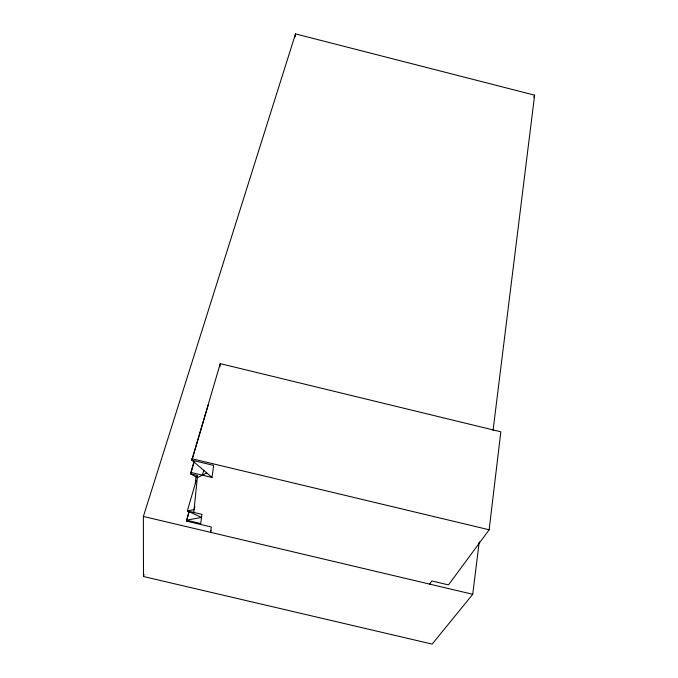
<?xml version="1.0" encoding="UTF-8"?>
<svg xmlns="http://www.w3.org/2000/svg" width="678" height="678" viewBox="0 0 678 678"><rect width="100%" height="100%" fill="white"/><g stroke="black" fill="none" stroke-linecap="round" stroke-linejoin="round"><path stroke-width="1.02" d="M211.104 530.289L210.544 532.323L211.307 526.984L186.433 521.102L189.17 511.043M194.01 461.379L190.628 473.854L197.332 477.668L206.798 472.981M429.649 584.105L431.835 580.953L448.497 584.894L489.143 529.781L500.839 431.793L220.265 363.645L191.84 460.192L212.044 477.465L213.621 465.405L191.84 460.192L208.451 404.325M195.332 483.482L196.052 476.202M193.772 512.441L197.552 475.507L190.628 473.854L194.188 461.803M219.892 366.764L220.265 363.645M493.059 430.369L534.62 95.166L295.515 33.9L143.38 516.45L143.473 576.529L432.149 644.1L472.736 594.292L479.253 541.756M295.023 37.027L295.515 33.9M202.391 475.159L203.832 470.151M194.933 506.61L194.061 509.636L187.34 510.915L196.188 480.533M186.433 521.102L189.069 512.026M143.473 576.529L144.092 574.512M533.781 97.107L534.62 95.166M143.38 516.45L472.736 594.292M191.967 458.752L489.143 529.781M190.755 472.388L212.044 477.465M201.858 514.356L200.756 523.552L186.518 520.187L201.493 517.407L187.34 510.915L201.858 514.356"/></g></svg>
